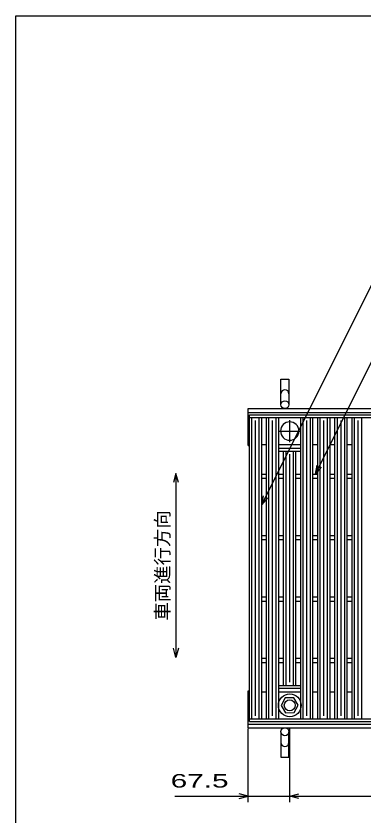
# Model space of a CAD drawing. Units: millimetres, scale not verified. Extents: x 0 to 3551, y 2 to 2338.
# Drawn here: x 91 to 657, y 1036 to 2338 of the extents above; entities that cross this region are included whole.
import ezdxf
from ezdxf.enums import TextEntityAlignment as Align

# ---------------------------------------------------------------- set-up
doc = ezdxf.new("R2010")
doc.units = ezdxf.units.MM
doc.header["$LTSCALE"] = 10
doc.linetypes.add('CHAIN', pattern=[18.5, 12, -1.5, 3.5, -1.5])
for name, color, linetype, lineweight in [('0_2', 150, 'Continuous', 25), ('16', 3, 'Continuous', 25), ('19', 6, 'Continuous', 25), ('22', 2, 'Continuous', 25)]:
    doc.layers.add(name, color=color, linetype=linetype, lineweight=lineweight)
doc.styles.add('ベクトル', font='')
doc.styles.get('ベクトル').set_extended_font_data('ベクトル')

msp = doc.modelspace()

# ---------------------------------------------------------------- linework, layer by layer
at = {"layer": '0_2'}
for p, q in [((91, 138.5), (91, 2338.5)), ((91, 2338.5), (3551, 2338.5))]:
    msp.add_line(p, q, dxfattribs=at)
at = {"layer": '16'}
for p, q in [((472, 1688.5), (1468, 1688.5)), ((472, 1684), (472, 1688.5)), ((472, 1684), (1468, 1684)), ((472, 1193), (472, 1684)), ((472, 1684), (492, 1684)), ((476, 1193), (476, 1684)), ((488, 1193), (488, 1684)), ((492, 1193), (492, 1684)), ((499.9, 1193), (499.9, 1684)), ((499.9, 1684), (519.9, 1684)), ((503.9, 1193), (503.9, 1684)), ((515.9, 1193), (515.9, 1684)), ((519.9, 1193), (519.9, 1684)), ((555.7, 1193), (555.7, 1684)), ((555.7, 1684), (575.7, 1684)), ((559.7, 1193), (559.7, 1684)), ((571.7, 1193), (571.7, 1684)), ((575.7, 1193), (575.7, 1684)), ((583.6, 1193), (583.6, 1684)), ((583.6, 1684), (603.6, 1684)), ((587.6, 1193), (587.6, 1684)), ((599.6, 1193), (599.6, 1684)), ((603.6, 1193), (603.6, 1684)), ((611.5, 1193), (611.5, 1684)), ((611.5, 1684), (631.5, 1684)), ((615.5, 1193), (615.5, 1684)), ((627.5, 1193), (627.5, 1684)), ((631.5, 1193), (631.5, 1684)), ((639.4, 1193), (639.4, 1684)), ((639.4, 1684), (659.4, 1684)), ((643.4, 1193), (643.4, 1684)), ((655.4, 1193), (655.4, 1684)), ((482, 1198), (482, 1679)), ((509.9, 1198), (509.9, 1679)), ((565.7, 1198), (565.7, 1679)), ((593.6, 1198), (593.6, 1679)), ((621.5, 1198), (621.5, 1679)), ((649.4, 1198), (649.4, 1679)), ((492, 1640), (499.9, 1640)), ((519.9, 1640), (555.7, 1640)), ((519.9, 1634), (555.7, 1634)), ((519.9, 1629.5), (519.9, 1634)), ((519.9, 1629.5), (555.7, 1629.5)), ((527.8, 1247.5), (527.8, 1629.5)), ((527.8, 1629.5), (547.8, 1629.5)), ((531.8, 1247.5), (531.8, 1629.5)), ((543.8, 1247.5), (543.8, 1629.5)), ((547.8, 1247.5), (547.8, 1629.5)), ((555.7, 1629.5), (555.7, 1634)), ((575.7, 1640), (583.6, 1640)), ((603.6, 1640), (611.5, 1640)), ((631.5, 1640), (639.4, 1640)), ((537.8, 1252.5), (537.8, 1624.5)), ((492, 1592), (499.9, 1592)), ((519.9, 1592), (527.8, 1592)), ((547.8, 1592), (555.7, 1592)), ((575.7, 1592), (583.6, 1592)), ((603.6, 1592), (611.5, 1592)), ((631.5, 1592), (639.4, 1592)), ((492, 1585), (499.9, 1585)), ((519.9, 1585), (527.8, 1585)), ((547.8, 1585), (555.7, 1585)), ((575.7, 1585), (583.6, 1585)), ((603.6, 1585), (611.5, 1585)), ((631.5, 1585), (639.4, 1585)), ((492, 1492), (499.9, 1492)), ((492, 1485), (499.9, 1485)), ((519.9, 1492), (527.8, 1492)), ((519.9, 1485), (527.8, 1485)), ((547.8, 1492), (555.7, 1492)), ((547.8, 1485), (555.7, 1485)), ((575.7, 1492), (583.6, 1492)), ((575.7, 1485), (583.6, 1485)), ((603.6, 1492), (611.5, 1492)), ((603.6, 1485), (611.5, 1485)), ((631.5, 1492), (639.4, 1492)), ((631.5, 1485), (639.4, 1485)), ((492, 1392), (499.9, 1392)), ((492, 1385), (499.9, 1385)), ((519.9, 1392), (527.8, 1392)), ((519.9, 1385), (527.8, 1385)), ((547.8, 1392), (555.7, 1392)), ((547.8, 1385), (555.7, 1385)), ((575.7, 1392), (583.6, 1392)), ((575.7, 1385), (583.6, 1385)), ((603.6, 1392), (611.5, 1392)), ((603.6, 1385), (611.5, 1385)), ((631.5, 1392), (639.4, 1392)), ((631.5, 1385), (639.4, 1385)), ((492, 1292), (499.9, 1292)), ((519.9, 1292), (527.8, 1292)), ((547.8, 1292), (555.7, 1292)), ((575.7, 1292), (583.6, 1292)), ((603.6, 1292), (611.5, 1292)), ((631.5, 1292), (639.4, 1292)), ((492, 1285), (499.9, 1285)), ((519.9, 1285), (527.8, 1285)), ((547.8, 1285), (555.7, 1285)), ((575.7, 1285), (583.6, 1285)), ((603.6, 1285), (611.5, 1285)), ((631.5, 1285), (639.4, 1285)), ((519.9, 1247.5), (555.7, 1247.5)), ((519.9, 1243), (519.9, 1247.5)), ((519.9, 1243), (555.7, 1243)), ((527.8, 1247.5), (547.8, 1247.5)), ((555.7, 1243), (555.7, 1247.5)), ((492, 1237), (499.9, 1237)), ((519.9, 1237), (555.7, 1237)), ((530.51, 1226.95), (523.8, 1214.66)), ((544.5, 1227.29), (530.51, 1226.95)), ((551.8, 1215), (544.5, 1227.29)), ((575.7, 1237), (583.6, 1237)), ((603.6, 1237), (611.5, 1237)), ((631.5, 1237), (639.4, 1237)), ((523.8, 1214.66), (531.1, 1202.71)), ((545.09, 1203.05), (551.8, 1215.34)), ((531.1, 1202.71), (545.09, 1203.05)), ((472, 1193), (1468, 1193)), ((472, 1188.5), (472, 1193)), ((472, 1193), (492, 1193)), ((472, 1188.5), (1468, 1188.5)), ((499.9, 1193), (519.9, 1193)), ((555.7, 1193), (575.7, 1193)), ((583.6, 1193), (603.6, 1193)), ((611.5, 1193), (631.5, 1193)), ((639.4, 1193), (659.4, 1193))]:
    msp.add_line(p, q, dxfattribs=at)
at = {"layer": '16', "linetype": 'CHAIN'}
for p, q in [((537.8, 1644), (537.8, 1680)), ((519.8, 1662), (555.8, 1662))]:
    msp.add_line(p, q, dxfattribs=at)
at = {"layer": '16'}
for radius in [18.5, 9]:
    msp.add_circle((537.8, 1215), radius, dxfattribs=at)
for start, end in [(90, 270), (270, 90)]:
    msp.add_arc((537.8, 1662), 15, start, end, dxfattribs=at)
at = {"layer": '19'}
for p, q in [((523.5, 1705), (523.5, 1746.62)), ((523.5, 1746.62), (536.5, 1746.62)), ((536.5, 1746.62), (536.5, 1705)), ((470, 1698.5), (1470, 1698.5)), ((470, 1638.5), (470, 1698.5)), ((470, 1692.5), (1470, 1692.5)), ((470, 1638.5), (472, 1638.5)), ((470, 1178.5), (470, 1238.5)), ((470, 1238.5), (472, 1238.5)), ((470, 1184.5), (1470, 1184.5)), ((470, 1178.5), (1470, 1178.5)), ((523.5, 1172), (523.5, 1130.38)), ((536.5, 1130.38), (536.5, 1172)), ((523.5, 1130.38), (536.5, 1130.38))]:
    msp.add_line(p, q, dxfattribs=at)
for centre in [(530, 1705), (530, 1172)]:
    msp.add_circle(centre, 6.5, dxfattribs=at)
for centre, start, end in [((530, 1722.84), 0, 180), ((530, 1154.16), 180, 0)]:
    msp.add_arc(centre, 6.5, start, end, dxfattribs=at)
at = {"layer": '22', "color": 4}
for p, q in [((492, 1542), (709.75, 1977.5)), ((579.65, 1592), (749.9, 1932.5)), ((579.65, 1592), (582.65, 1606.6)), ((579.65, 1592), (589.65, 1603)), ((352, 1593), (348, 1578)), ((356, 1578), (352, 1593)), ((352, 1593), (352, 1293)), ((492, 1542), (495, 1556.6)), ((492, 1542), (502, 1553)), ((352, 1293), (348, 1308)), ((356, 1308), (352, 1293)), ((470, 1057), (470, 1177)), ((537.8, 1057), (537.8, 1177)), ((470, 1067), (455, 1071)), ((537.8, 1067), (552.8, 1071)), ((350, 1067), (470, 1067)), ((455, 1063), (470, 1067)), ((470, 1067), (537.8, 1067)), ((552.8, 1063), (537.8, 1067)), ((537.8, 1067), (1402.7, 1067))]:
    msp.add_line(p, q, dxfattribs=at)

# ---------------------------------------------------------------- texts
at = {"layer": '22', "style": 'ベクトル'}
msp.add_text('車両進行方向', height=21.99, rotation=90, dxfattribs=at).set_placement((330, 1353), align=Align.MIDDLE_LEFT)
at = {"layer": '22', "style": 'ベクトル', "width": 1.65}
msp.add_text(' 67.5 ', height=21.99, dxfattribs=at).set_placement((330, 1092), align=Align.MIDDLE_LEFT)

doc.saveas('drawing.dxf')
